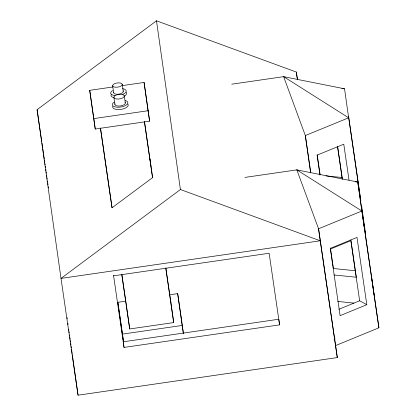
<?xml version="1.0" encoding="UTF-8"?>
<svg xmlns="http://www.w3.org/2000/svg" width="416" height="416" viewBox="0 0 416 416"><rect width="100%" height="100%" fill="white"/><g stroke="black" fill="none" stroke-linecap="round" stroke-linejoin="round"><path stroke-width="0.62" d="M244.988 177.403L296.837 169.879L318.562 228.779L337.303 357.578L78.047 395.2L61.012 278.408L37.092 109.684L156.494 20.8L296.343 72.067L297.466 79.763M100.391 127.956L112.039 207.792L152.568 177.622L144.55 121.997M337.303 357.578L320.263 240.786L180.414 189.524L61.012 278.408L320.263 240.786L318.562 228.779L361.873 211.016L357.76 182.026L296.837 169.879L361.873 211.016L378.908 327.808L335.603 345.571M231.769 84.183L283.624 76.658L344.547 88.806L348.655 117.796L305.344 135.559L310.627 172.801M330.689 248.945L350.86 240.672M338.863 309.291L359.642 300.768L366.813 304.694L357.001 237.427L330.288 248.383L340.101 315.656L366.813 304.694M334.043 339.342L335.228 338.853M122.335 85.608L144.082 82.451L149.614 121.15L95.243 129.038L89.716 90.34L112.741 86.996M93.725 118.612L148.091 110.724L144.082 82.451M113.584 275.824L269.136 253.25L279.583 324.86L124.03 347.428L113.532 275.314M123.583 342.404L117.863 302.307L125.585 301.189M169.317 294.84L177.679 293.628L181.766 321.656M121.763 274.466L129.714 328.957L173.711 322.572L170.342 298.797M122.377 334.126L182.187 325.447L183.399 333.726M341.962 88.54L344.547 88.806M325.936 175.869L341.869 177.492M355.181 181.761L357.76 182.026L378.908 327.808M355.722 270.78L333.419 268.512L330.424 248.009M334.001 274.971L356.304 277.243L350.979 240.724M337.756 301.449L353.902 303.092M296.837 169.879L297.991 170.472M348.655 117.796L283.624 76.658L305.344 135.559L310.778 172.775M349.019 180.081L343.782 144.201L317.07 155.158L319.966 175.022M337.667 146.858L342.342 178.89M337.548 146.676L342.311 179.353M350.761 239.902L359.642 300.768M317.21 154.788L320.107 174.647M148.091 110.724L149.614 121.15M149.942 158.98L150.129 160.264M150.784 164.752L150.972 166.036M151.627 170.524L151.814 171.808M165.849 268.013L170.518 300.004M170.695 301.205L170.867 302.411M144.388 121.566L152.568 177.622M165.76 268.055L173.711 322.572M124.29 95.93A5.257 2.283 -8.3 0 1 116.766 99.018A5.257 2.283 -8.3 0 1 116.21 95.108A5.257 2.283 -8.3 0 1 124.29 95.93L125.315 102.939M122.242 84.36A4.852 2.106 -8.3 0 1 115.294 87.209A4.852 2.106 -8.3 0 1 114.785 83.6A4.852 2.106 -8.3 0 1 122.242 84.36L123.266 91.369M112.637 85.753L113.662 92.763M113.885 97.438L114.904 104.447M100.558 128.45L112.039 207.792M121.852 274.409L126.251 304.543M89.716 90.34L95.243 129.038M117.863 302.307L123.666 342.43M37.092 109.684L41.772 141.773M41.959 143.052L42.614 147.545M42.801 148.829L43.456 153.322M43.644 154.606L44.299 159.099M44.486 160.378L44.767 162.308M44.954 163.587L45.141 164.871M45.328 166.156L45.516 167.44M45.796 169.364L45.984 170.648M46.171 171.933L46.358 173.217M46.639 175.141L46.826 176.426M47.013 177.705L47.2 178.989M47.481 180.913L47.668 182.198M47.856 183.482L48.043 184.766M48.324 186.69L48.511 187.975M361.582 205.592L365.695 234.588M371.358 275.371L374.156 295.095M361.956 210.938L364.754 230.662M296.343 72.067L297.419 79.648M279.583 324.86L278.782 319.233L123.23 341.806L124.03 347.428M156.494 20.8L180.414 189.524M181.194 317.829L183.378 333.252M177.679 293.628L182.411 326.846M126.344 305.183L129.714 328.957M67.044 317.574L67.226 318.859M67.86 323.346L68.042 324.631M68.682 329.124L68.864 330.403M69.046 331.687L69.228 332.972M69.498 334.896L69.68 336.18M69.862 337.464L70.138 339.388M70.32 340.668L70.502 341.952M70.678 343.236L70.954 345.16M71.136 346.445L71.318 347.729M71.5 349.008L72.134 353.501M72.316 354.786L78.047 395.2M126.194 92.44A7.857 3.406 -8.3 0 1 124.639 95.992M113.641 97.588A7.857 3.406 -8.3 0 1 111.166 94.619M127.842 104.062A7.857 3.406 -8.3 0 1 120.931 109.403A7.857 3.406 -8.3 0 1 112.814 106.246M125.273 100.506A7.857 3.406 -8.3 0 1 125.949 105.279A7.857 3.406 -8.3 0 1 114.951 106.876A7.857 3.406 -8.3 0 1 114.275 102.102M125.055 102.378A5.257 2.283 -8.3 0 1 120.432 105.95A5.257 2.283 -8.3 0 1 115.003 103.839M122.533 88.655A7.857 3.406 -8.3 0 1 122.767 94.422M114.988 95.555A7.857 3.406 -8.3 0 1 112.627 90.48M123.022 90.854A4.852 2.106 -8.3 0 1 118.758 94.151A4.852 2.106 -8.3 0 1 113.75 92.201M358.01 181.225L348.608 116.792L360.807 200.949L358.01 181.225"/></g></svg>
